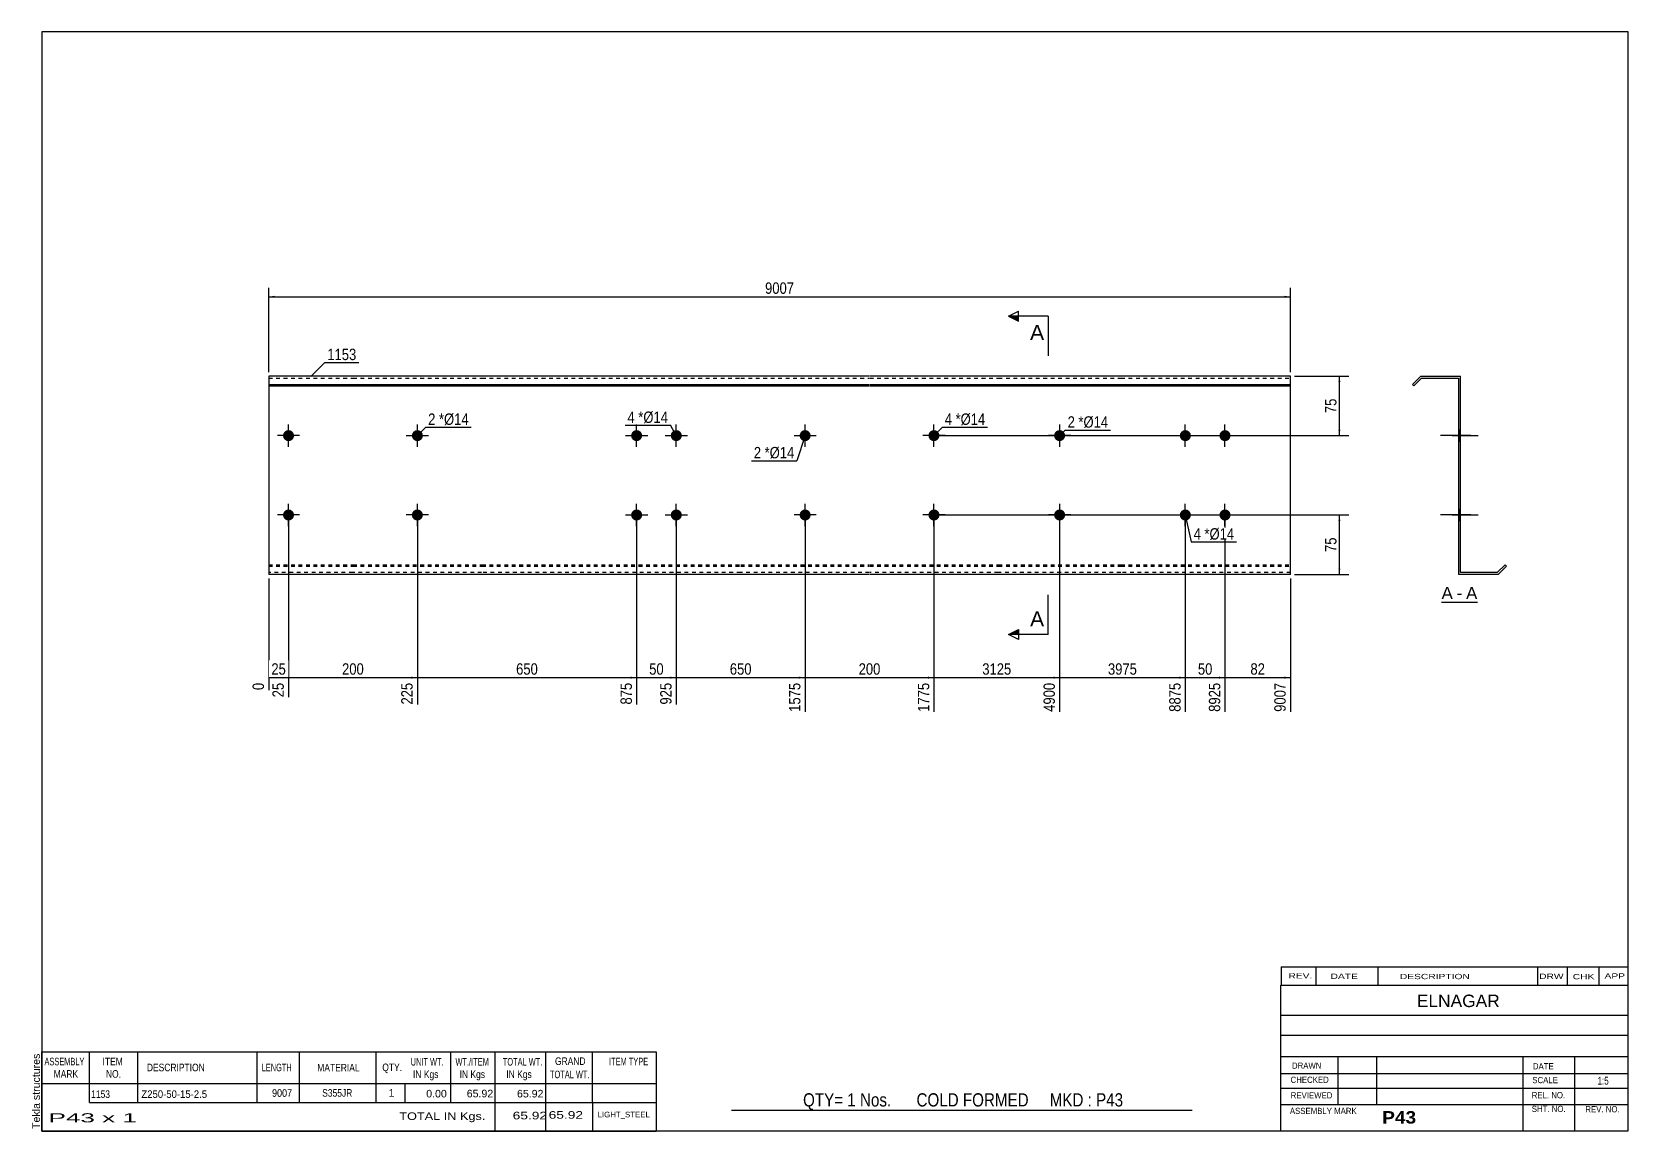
# Model space of a CAD drawing. Header units: millimetres. Extents: x -60 to 343, y -165 to 112.
import ezdxf

# ---------------------------------------------------------------- set-up
doc = ezdxf.new("R2010")
doc.units = ezdxf.units.MM
doc.linetypes.add('DXK_LINE_DOT1', pattern=[1.8814, 0.9407, -0.9407])
doc.styles.add('Arial', font='ARIAL.TTF', dxfattribs={"height": 0.2})
doc.styles.add('Arial Bold', font='ARIALBD.TTF', dxfattribs={"height": 0.2})
doc.styles.add('Arial Narrow', font='ARIALN.TTF', dxfattribs={"height": 0.2})

# ---------------------------------------------------------------- blocks, each defined once
blk = doc.blocks.new('Unknown-627189887-1638')
at = {"color": 5, "linetype": 'Continuous'}
for p, q in [((342.8, 111.75), (-57.2, 111.75)), ((-57.2, 111.75), (-57.2, -165.25)), ((342.8, -165.25), (342.8, 111.75)), ((-57.2, -165.25), (342.8, -165.25))]:
    blk.add_line(p, q, dxfattribs=at)
at = {"color": 174, "linetype": 'Continuous', "style": 'Arial'}
blk.add_text('Tekla structures', height=1.9102, rotation=90, dxfattribs=at).set_placement((-57.7, -164.75))
blk = doc.blocks.new('Unknown-627189887-12 - 1234')
at = {"color": 7, "linetype": 'Continuous'}
blk.add_line((295.76, -31.95), (304.79, -31.95), dxfattribs=at)
at = {"color": 0, "linetype": 'Continuous'}
blk.add_wipeout([(298.6, -31.2), (298.6, -28), (295.76, -28), (295.76, -31.2)], dxfattribs=at)
blk.add_wipeout([(300.98, -31.2), (300.98, -28), (299.56, -28), (299.56, -31.2)], dxfattribs=at)
at = {"color": 96, "linetype": 'Continuous', "style": 'Arial'}
blk.add_text('A', height=3.06, dxfattribs=at).set_placement((295.76, -31.2))
at = {"color": 0, "linetype": 'Continuous'}
blk.add_wipeout([(304.79, -31.2), (304.79, -28), (301.94, -28), (301.94, -31.2)], dxfattribs=at)
at = {"color": 96, "linetype": 'Continuous', "style": 'Arial'}
for s, p in [('A', (301.94, -31.2)), ('-', (299.56, -31.2))]:
    blk.add_text(s, height=3.06, dxfattribs=at).set_placement(p)
blk = doc.blocks.new('Bolt-627189887-1223 - 1203')
at = {"linetype": 'Continuous'}
for points in [[(91.38, 10, -1), (94.18, 10, -1)], [(101.38, 10, -1), (104.18, 10, -1)], [(91.38, -10, -1), (94.18, -10, -1)], [(101.38, -10, -1), (104.18, -10, -1)]]:
    blk.add_hatch(color=3, dxfattribs=at).paths.add_polyline_path(points)
at = {"color": 3, "linetype": 'Continuous'}
for p, q in [((92.78, 7.2), (92.78, 12.8)), ((102.78, 7.2), (102.78, 12.8)), ((89.98, 10), (95.58, 10)), ((99.98, 10), (105.58, 10)), ((92.78, -12.8), (92.78, -7.2)), ((102.78, -12.8), (102.78, -7.2)), ((89.98, -10), (95.58, -10)), ((99.98, -10), (105.58, -10))]:
    blk.add_line(p, q, dxfattribs=at)
blk = doc.blocks.new('Part-627189887-1218 - 1203')
at = {"color": 2, "linetype": 'Continuous'}
for p, q in [((21.19, 25), (0, 25)), ((0, 25), (0, -25)), ((53.68, 25), (21.29, 25)), ((118.98, 25), (53.78, 25)), ((151.46, 25), (119.08, 25)), ((183.95, 25), (151.56, 25)), ((214.85, 25), (184.05, 25)), ((257.65, 25), (214.95, 25)), ((257.65, -25), (257.65, 25)), ((0, 22.88), (21.19, 22.88)), ((0, 22.53), (21.19, 22.53)), ((21.29, 22.88), (53.68, 22.88)), ((21.29, 22.53), (53.68, 22.53)), ((53.78, 22.88), (118.98, 22.88)), ((53.78, 22.53), (118.98, 22.53)), ((119.08, 22.88), (151.46, 22.88)), ((119.08, 22.53), (151.46, 22.53)), ((151.56, 22.88), (183.95, 22.88)), ((151.56, 22.53), (183.95, 22.53)), ((184.05, 22.88), (214.85, 22.88)), ((184.05, 22.53), (214.85, 22.53)), ((214.95, 22.88), (257.65, 22.88)), ((214.95, 22.53), (257.65, 22.53)), ((21.19, -25), (0, -25)), ((53.68, -25), (21.29, -25)), ((118.98, -25), (53.78, -25)), ((151.46, -25), (119.08, -25)), ((183.95, -25), (151.56, -25)), ((214.85, -25), (184.05, -25)), ((257.65, -25), (214.95, -25))]:
    blk.add_line(p, q, dxfattribs=at)
at = {"color": 7, "linetype": 'DXK_LINE_DOT1'}
for p, q in [((0, 24.5), (21.19, 24.5)), ((21.29, 24.5), (53.68, 24.5)), ((53.78, 24.5), (118.98, 24.5)), ((119.08, 24.5), (151.46, 24.5)), ((151.56, 24.5), (183.95, 24.5)), ((184.05, 24.5), (214.85, 24.5)), ((214.95, 24.5), (257.65, 24.5)), ((0, -22.53), (21.19, -22.53)), ((0, -22.88), (21.19, -22.88)), ((21.29, -22.53), (53.68, -22.53)), ((21.29, -22.88), (53.68, -22.88)), ((53.78, -22.53), (118.98, -22.53)), ((53.78, -22.88), (118.98, -22.88)), ((119.08, -22.53), (151.46, -22.53)), ((119.08, -22.88), (151.46, -22.88)), ((151.56, -22.53), (183.95, -22.53)), ((151.56, -22.88), (183.95, -22.88)), ((184.05, -22.53), (214.85, -22.53)), ((184.05, -22.88), (214.85, -22.88)), ((214.95, -22.53), (257.65, -22.53)), ((214.95, -22.88), (257.65, -22.88)), ((21.19, -24.5), (0, -24.5)), ((53.68, -24.5), (21.29, -24.5)), ((118.98, -24.5), (53.78, -24.5)), ((151.46, -24.5), (119.08, -24.5)), ((183.95, -24.5), (151.56, -24.5)), ((214.85, -24.5), (184.05, -24.5)), ((257.65, -24.5), (214.95, -24.5))]:
    blk.add_line(p, q, dxfattribs=at)
blk = doc.blocks.new('Bolt-627189887-1219 - 1203')
at = {"linetype": 'Continuous'}
for points in [[(3.6, 10, -1), (6.4, 10, -1)], [(166.36, 10, -1), (169.16, 10, -1)]]:
    blk.add_hatch(color=3, dxfattribs=at).paths.add_polyline_path(points)
at = {"color": 3, "linetype": 'Continuous'}
for p, q in [((5, 7.2), (5, 12.8)), ((167.76, 7.2), (167.76, 12.8)), ((7.8, 10), (2.2, 10)), ((170.56, 10), (164.96, 10))]:
    blk.add_line(p, q, dxfattribs=at)
blk = doc.blocks.new('Bolt-627189887-1220 - 1203')
at = {"linetype": 'Continuous'}
for points in [[(3.6, -10, -1), (6.4, -10, -1)], [(166.36, -10, -1), (169.16, -10, -1)]]:
    blk.add_hatch(color=3, dxfattribs=at).paths.add_polyline_path(points)
at = {"color": 3, "linetype": 'Continuous'}
for p, q in [((5, -12.8), (5, -7.2)), ((167.76, -12.8), (167.76, -7.2)), ((7.8, -10), (2.2, -10)), ((170.56, -10), (164.96, -10))]:
    blk.add_line(p, q, dxfattribs=at)
blk = doc.blocks.new('Bolt-627189887-1221 - 1203')
at = {"linetype": 'Continuous'}
for points in [[(200.85, 10, -1), (198.05, 10, -1)], [(200.85, -10, -1), (198.05, -10, -1)]]:
    blk.add_hatch(color=3, dxfattribs=at).paths.add_polyline_path(points)
at = {"color": 3, "linetype": 'Continuous'}
for p, q in [((199.45, 12.8), (199.45, 7.2)), ((202.25, 10), (196.65, 10)), ((199.45, -7.2), (199.45, -12.8)), ((202.25, -10), (196.65, -10))]:
    blk.add_line(p, q, dxfattribs=at)
blk = doc.blocks.new('Bolt-627189887-1222 - 1203')
at = {"linetype": 'Continuous'}
for points in [[(229.75, 10, -1), (232.55, 10, -1)], [(239.75, 10, -1), (242.55, 10, -1)], [(229.75, -10, -1), (232.55, -10, -1)], [(239.75, -10, -1), (242.55, -10, -1)]]:
    blk.add_hatch(color=3, dxfattribs=at).paths.add_polyline_path(points)
at = {"color": 3, "linetype": 'Continuous'}
for p, q in [((231.15, 7.2), (231.15, 12.8)), ((241.15, 7.2), (241.15, 12.8)), ((228.35, 10), (233.95, 10)), ((238.35, 10), (243.95, 10)), ((231.15, -12.8), (231.15, -7.2)), ((241.15, -12.8), (241.15, -7.2)), ((228.35, -10), (233.95, -10)), ((238.35, -10), (243.95, -10))]:
    blk.add_line(p, q, dxfattribs=at)
blk = doc.blocks.new('Bolt-627189887-1224 - 1203')
at = {"linetype": 'Continuous'}
blk.add_hatch(color=3, dxfattribs=at).paths.add_polyline_path([(36.09, 10, -1), (38.89, 10, -1)])
at = {"color": 3, "linetype": 'Continuous'}
for p, q in [((37.49, 7.2), (37.49, 12.8)), ((34.69, 10), (40.29, 10))]:
    blk.add_line(p, q, dxfattribs=at)
blk = doc.blocks.new('Bolt-627189887-1225 - 1203')
at = {"linetype": 'Continuous'}
blk.add_hatch(color=3, dxfattribs=at).paths.add_polyline_path([(133.87, 10, -1), (136.67, 10, -1)])
at = {"color": 3, "linetype": 'Continuous'}
for p, q in [((135.27, 7.2), (135.27, 12.8)), ((132.47, 10), (138.07, 10))]:
    blk.add_line(p, q, dxfattribs=at)
blk = doc.blocks.new('Bolt-627189887-1226 - 1203')
at = {"linetype": 'Continuous'}
blk.add_hatch(color=3, dxfattribs=at).paths.add_polyline_path([(133.87, -10, -1), (136.67, -10, -1)])
at = {"color": 3, "linetype": 'Continuous'}
for p, q in [((135.27, -12.8), (135.27, -7.2)), ((138.07, -10), (132.47, -10))]:
    blk.add_line(p, q, dxfattribs=at)
blk = doc.blocks.new('Bolt-627189887-1227 - 1203')
at = {"linetype": 'Continuous'}
blk.add_hatch(color=3, dxfattribs=at).paths.add_polyline_path([(36.09, -10, -1), (38.89, -10, -1)])
at = {"color": 3, "linetype": 'Continuous'}
for p, q in [((37.49, -12.8), (37.49, -7.2)), ((40.29, -10), (34.69, -10))]:
    blk.add_line(p, q, dxfattribs=at)
blk = doc.blocks.new('Bolt-627189887-1240 - 1234')
at = {"linetype": 'Continuous'}
for points in [[(300.02, 11.4), (300.02, 8.6), (300.52, 8.6), (300.52, 11.4)], [(300.02, 11.4), (300.02, 8.6), (300.52, 8.6), (300.52, 11.4)], [(300.02, -8.6), (300.02, -11.4), (300.52, -11.4), (300.52, -8.6)], [(300.02, -8.6), (300.02, -11.4), (300.52, -11.4), (300.52, -8.6)]]:
    blk.add_hatch(color=3, dxfattribs=at).paths.add_polyline_path(points)
at = {"color": 3, "linetype": 'Continuous'}
for p, q in [((303.12, 10), (295.52, 10)), ((303.12, 10), (295.52, 10)), ((300.52, 11.4), (300.02, 11.4)), ((300.52, 11.4), (300.02, 11.4)), ((300.52, 8.6), (300.02, 8.6)), ((300.52, 8.6), (300.02, 8.6)), ((303.12, -10), (295.52, -10)), ((303.12, -10), (295.52, -10)), ((300.52, -8.6), (300.02, -8.6)), ((300.52, -8.6), (300.02, -8.6)), ((300.52, -11.4), (300.02, -11.4)), ((300.52, -11.4), (300.02, -11.4))]:
    blk.add_line(p, q, dxfattribs=at)
blk = doc.blocks.new('Part-627189887-1236 - 1234')
at = {"color": 2, "linetype": 'Continuous'}
for p, q in [((290.52, 25), (288.4, 22.88)), ((290.73, 24.5), (288.75, 22.53)), ((290.52, 25), (300.52, 25)), ((290.73, 24.5), (300.02, 24.5)), ((300.02, 24.5), (300.02, -25)), ((300.52, -24.5), (300.52, 25)), ((288.4, 22.88), (288.75, 22.53)), ((309.81, -24.5), (311.79, -22.53)), ((310.02, -25), (312.14, -22.88)), ((312.14, -22.88), (311.79, -22.53)), ((310.02, -25), (300.02, -25)), ((309.81, -24.5), (300.52, -24.5))]:
    blk.add_line(p, q, dxfattribs=at)
blk = doc.blocks.new('Bolt-627189887-1237 - 1234')
at = {"linetype": 'Continuous'}
blk.add_hatch(color=3, dxfattribs=at).paths.add_polyline_path([(300.02, 11.4), (300.02, 8.6), (300.52, 8.6), (300.52, 11.4)])
blk.add_hatch(color=3, dxfattribs=at).paths.add_polyline_path([(300.02, 11.4), (300.02, 8.6), (300.52, 8.6), (300.52, 11.4)])
at = {"color": 3, "linetype": 'Continuous'}
for p, q in [((298.42, 10), (305.02, 10)), ((298.42, 10), (305.02, 10)), ((300.02, 11.4), (300.52, 11.4)), ((300.02, 11.4), (300.52, 11.4)), ((300.02, 8.6), (300.52, 8.6)), ((300.02, 8.6), (300.52, 8.6))]:
    blk.add_line(p, q, dxfattribs=at)
blk = doc.blocks.new('Bolt-627189887-1238 - 1234')
at = {"linetype": 'Continuous'}
blk.add_hatch(color=3, dxfattribs=at).paths.add_polyline_path([(300.02, -8.6), (300.02, -11.4), (300.52, -11.4), (300.52, -8.6)])
blk.add_hatch(color=3, dxfattribs=at).paths.add_polyline_path([(300.02, -8.6), (300.02, -11.4), (300.52, -11.4), (300.52, -8.6)])
at = {"color": 3, "linetype": 'Continuous'}
for p, q in [((298.42, -10), (305.02, -10)), ((298.42, -10), (305.02, -10)), ((300.02, -8.6), (300.52, -8.6)), ((300.02, -8.6), (300.52, -8.6)), ((300.02, -11.4), (300.52, -11.4)), ((300.02, -11.4), (300.52, -11.4))]:
    blk.add_line(p, q, dxfattribs=at)
blk = doc.blocks.new('Bolt-627189887-1239 - 1234')
at = {"linetype": 'Continuous'}
for points in [[(300.52, 8.6), (300.52, 11.4), (300.02, 11.4), (300.02, 8.6)], [(300.52, -11.4), (300.52, -8.6), (300.02, -8.6), (300.02, -11.4)]]:
    blk.add_hatch(color=3, dxfattribs=at).paths.add_polyline_path(points)
at = {"color": 3, "linetype": 'Continuous'}
for p, q in [((300.52, 10), (296.02, 10)), ((300.52, 11.4), (300.02, 11.4)), ((300.52, 8.6), (300.02, 8.6)), ((300.52, -10), (296.02, -10)), ((300.52, -8.6), (300.02, -8.6)), ((300.52, -11.4), (300.02, -11.4))]:
    blk.add_line(p, q, dxfattribs=at)
blk = doc.blocks.new('Bolt-627189887-1241 - 1234')
at = {"linetype": 'Continuous'}
for points in [[(300.02, 11.4), (300.02, 8.6), (300.52, 8.6), (300.52, 11.4)], [(300.02, 11.4), (300.02, 8.6), (300.52, 8.6), (300.52, 11.4)], [(300.02, -8.6), (300.02, -11.4), (300.52, -11.4), (300.52, -8.6)], [(300.02, -8.6), (300.02, -11.4), (300.52, -11.4), (300.52, -8.6)]]:
    blk.add_hatch(color=3, dxfattribs=at).paths.add_polyline_path(points)
at = {"color": 3, "linetype": 'Continuous'}
for p, q in [((303.12, 10), (295.52, 10)), ((303.12, 10), (295.52, 10)), ((300.52, 11.4), (300.02, 11.4)), ((300.52, 11.4), (300.02, 11.4)), ((300.52, 8.6), (300.02, 8.6)), ((300.52, 8.6), (300.02, 8.6)), ((303.12, -10), (295.52, -10)), ((303.12, -10), (295.52, -10)), ((300.52, -8.6), (300.02, -8.6)), ((300.52, -8.6), (300.02, -8.6)), ((300.52, -11.4), (300.02, -11.4)), ((300.52, -11.4), (300.02, -11.4))]:
    blk.add_line(p, q, dxfattribs=at)
blk = doc.blocks.new('Bolt-627189887-1242 - 1234')
at = {"linetype": 'Continuous'}
blk.add_hatch(color=3, dxfattribs=at).paths.add_polyline_path([(300.02, 11.4), (300.02, 8.6), (300.52, 8.6), (300.52, 11.4)])
at = {"color": 3, "linetype": 'Continuous'}
for p, q in [((302.37, 10), (295.77, 10)), ((300.52, 11.4), (300.02, 11.4)), ((300.52, 8.6), (300.02, 8.6))]:
    blk.add_line(p, q, dxfattribs=at)
blk = doc.blocks.new('Bolt-627189887-1243 - 1234')
at = {"linetype": 'Continuous'}
blk.add_hatch(color=3, dxfattribs=at).paths.add_polyline_path([(300.02, 11.4), (300.02, 8.6), (300.52, 8.6), (300.52, 11.4)])
at = {"color": 3, "linetype": 'Continuous'}
for p, q in [((302.37, 10), (295.77, 10)), ((300.52, 11.4), (300.02, 11.4)), ((300.52, 8.6), (300.02, 8.6))]:
    blk.add_line(p, q, dxfattribs=at)
blk = doc.blocks.new('Bolt-627189887-1244 - 1234')
at = {"linetype": 'Continuous'}
blk.add_hatch(color=3, dxfattribs=at).paths.add_polyline_path([(300.02, -8.6), (300.02, -11.4), (300.52, -11.4), (300.52, -8.6)])
at = {"color": 3, "linetype": 'Continuous'}
for p, q in [((298.42, -10), (305.02, -10)), ((300.02, -8.6), (300.52, -8.6)), ((300.02, -11.4), (300.52, -11.4))]:
    blk.add_line(p, q, dxfattribs=at)
blk = doc.blocks.new('Bolt-627189887-1245 - 1234')
at = {"linetype": 'Continuous'}
blk.add_hatch(color=3, dxfattribs=at).paths.add_polyline_path([(300.02, -8.6), (300.02, -11.4), (300.52, -11.4), (300.52, -8.6)])
at = {"color": 3, "linetype": 'Continuous'}
for p, q in [((298.42, -10), (305.02, -10)), ((300.02, -8.6), (300.52, -8.6)), ((300.02, -11.4), (300.52, -11.4))]:
    blk.add_line(p, q, dxfattribs=at)
blk = doc.blocks.new('StraightDimension-627189887-1259 - 1203')
at = {"linetype": 'Continuous'}
blk.add_hatch(color=7, dxfattribs=at).paths.add_polyline_path([(256.15, -50.75), (257.65, -51), (256.15, -51.25)])
at = {"color": 7, "linetype": 'Continuous'}
for p, q in [((241.15, -11), (241.15, -59.61)), ((257.65, -26), (257.65, -59.61)), ((241.15, -51), (257.65, -51))]:
    blk.add_line(p, q, dxfattribs=at)
at = {"color": 0}
blk.add_wipeout([(251.82, -50.85), (251.82, -46.65), (246.97, -46.65), (246.97, -50.85)], dxfattribs=at)
at = {"color": 0, "linetype": 'Continuous'}
blk.add_wipeout([(257.05, -51.7), (252.85, -51.7), (252.85, -60.21), (257.05, -60.21)], dxfattribs=at)
at = {"color": 3, "style": 'Arial Narrow'}
blk.add_text('82', height=2.863, dxfattribs=at).set_placement((247.57, -50.25))
at = {"color": 3, "linetype": 'Continuous', "style": 'Arial Narrow'}
blk.add_text('9007', height=2.863, rotation=90.0002, dxfattribs=at).set_placement((256.45, -59.61))
blk = doc.blocks.new('StraightDimension-627189887-1260 - 1203')
at = {"linetype": 'Continuous'}
blk.add_hatch(color=7, dxfattribs=at).paths.add_polyline_path([(239.65, -50.75), (241.15, -51), (239.65, -51.25)])
at = {"color": 7, "linetype": 'Continuous'}
for p, q in [((231.15, -11), (231.15, -59.61)), ((241.15, -11), (241.15, -59.61)), ((231.15, -51), (241.15, -51))]:
    blk.add_line(p, q, dxfattribs=at)
at = {"color": 0}
blk.add_wipeout([(238.57, -50.85), (238.57, -46.65), (233.72, -46.65), (233.72, -50.85)], dxfattribs=at)
at = {"color": 0, "linetype": 'Continuous'}
blk.add_wipeout([(240.55, -51.7), (236.35, -51.7), (236.35, -60.21), (240.55, -60.21)], dxfattribs=at)
at = {"color": 3, "style": 'Arial Narrow'}
blk.add_text('50', height=2.863, dxfattribs=at).set_placement((234.32, -50.25))
at = {"color": 3, "linetype": 'Continuous', "style": 'Arial Narrow'}
blk.add_text('8925', height=2.863, rotation=90.0002, dxfattribs=at).set_placement((239.95, -59.61))
blk = doc.blocks.new('StraightDimension-627189887-1261 - 1203')
at = {"linetype": 'Continuous'}
blk.add_hatch(color=7, dxfattribs=at).paths.add_polyline_path([(229.65, -50.75), (231.15, -51), (229.65, -51.25)])
at = {"color": 7, "linetype": 'Continuous'}
for p, q in [((199.45, -11), (199.45, -59.61)), ((231.15, -11), (231.15, -59.61)), ((199.45, -51), (231.15, -51))]:
    blk.add_line(p, q, dxfattribs=at)
at = {"color": 0}
blk.add_wipeout([(219.55, -50.85), (219.55, -46.65), (211.04, -46.65), (211.04, -50.85)], dxfattribs=at)
at = {"color": 0, "linetype": 'Continuous'}
blk.add_wipeout([(230.55, -51.7), (226.35, -51.7), (226.35, -60.21), (230.55, -60.21)], dxfattribs=at)
at = {"color": 3, "style": 'Arial Narrow'}
blk.add_text('3975', height=2.863, dxfattribs=at).set_placement((211.64, -50.25))
at = {"color": 3, "linetype": 'Continuous', "style": 'Arial Narrow'}
blk.add_text('8875', height=2.863, rotation=90.0002, dxfattribs=at).set_placement((229.95, -59.61))
blk = doc.blocks.new('StraightDimension-627189887-1262 - 1203')
at = {"linetype": 'Continuous'}
blk.add_hatch(color=7, dxfattribs=at).paths.add_polyline_path([(197.95, -50.75), (199.45, -51), (197.95, -51.25)])
at = {"color": 7, "linetype": 'Continuous'}
for p, q in [((167.76, -11), (167.76, -59.61)), ((199.45, -11), (199.45, -59.61)), ((167.76, -51), (199.45, -51))]:
    blk.add_line(p, q, dxfattribs=at)
at = {"color": 0}
blk.add_wipeout([(187.86, -50.85), (187.86, -46.65), (179.35, -46.65), (179.35, -50.85)], dxfattribs=at)
at = {"color": 0, "linetype": 'Continuous'}
blk.add_wipeout([(198.85, -51.7), (194.65, -51.7), (194.65, -60.21), (198.85, -60.21)], dxfattribs=at)
at = {"color": 3, "style": 'Arial Narrow'}
blk.add_text('3125', height=2.863, dxfattribs=at).set_placement((179.95, -50.25))
at = {"color": 3, "linetype": 'Continuous', "style": 'Arial Narrow'}
blk.add_text('4900', height=2.863, rotation=90.0002, dxfattribs=at).set_placement((198.25, -59.61))
blk = doc.blocks.new('StraightDimension-627189887-1263 - 1203')
at = {"linetype": 'Continuous'}
blk.add_hatch(color=7, dxfattribs=at).paths.add_polyline_path([(166.26, -50.75), (167.76, -51), (166.26, -51.25)])
at = {"color": 7, "linetype": 'Continuous'}
for p, q in [((135.27, -11), (135.27, -59.61)), ((167.76, -11), (167.76, -59.61)), ((135.27, -51), (167.76, -51))]:
    blk.add_line(p, q, dxfattribs=at)
at = {"color": 0}
blk.add_wipeout([(154.86, -50.85), (154.86, -46.65), (148.17, -46.65), (148.17, -50.85)], dxfattribs=at)
at = {"color": 0, "linetype": 'Continuous'}
blk.add_wipeout([(167.16, -51.7), (162.96, -51.7), (162.96, -60.21), (167.16, -60.21)], dxfattribs=at)
at = {"color": 3, "style": 'Arial Narrow'}
blk.add_text('200', height=2.863, dxfattribs=at).set_placement((148.77, -50.25))
at = {"color": 3, "linetype": 'Continuous', "style": 'Arial Narrow'}
blk.add_text('1775', height=2.863, rotation=90.0002, dxfattribs=at).set_placement((166.56, -59.61))
blk = doc.blocks.new('StraightDimension-627189887-1264 - 1203')
at = {"linetype": 'Continuous'}
blk.add_hatch(color=7, dxfattribs=at).paths.add_polyline_path([(133.77, -50.75), (135.27, -51), (133.77, -51.25)])
at = {"color": 7, "linetype": 'Continuous'}
for p, q in [((102.78, -11), (102.78, -57.78)), ((135.27, -11), (135.27, -59.61)), ((102.78, -51), (135.27, -51))]:
    blk.add_line(p, q, dxfattribs=at)
at = {"color": 0}
blk.add_wipeout([(122.37, -50.85), (122.37, -46.65), (115.68, -46.65), (115.68, -50.85)], dxfattribs=at)
at = {"color": 0, "linetype": 'Continuous'}
blk.add_wipeout([(134.67, -51.7), (130.47, -51.7), (130.47, -60.21), (134.67, -60.21)], dxfattribs=at)
at = {"color": 3, "style": 'Arial Narrow'}
blk.add_text('650', height=2.863, dxfattribs=at).set_placement((116.28, -50.25))
at = {"color": 3, "linetype": 'Continuous', "style": 'Arial Narrow'}
blk.add_text('1575', height=2.863, rotation=90.0002, dxfattribs=at).set_placement((134.07, -59.61))
blk = doc.blocks.new('StraightDimension-627189887-1322 - 1203')
at = {"linetype": 'Continuous'}
for points in [[(1.5, 44.75), (0, 45), (1.5, 45.25)], [(256.15, 45.25), (257.65, 45), (256.15, 44.75)]]:
    blk.add_hatch(color=7, dxfattribs=at).paths.add_polyline_path(points)
at = {"color": 7, "linetype": 'Continuous'}
for p, q in [((0, 26), (0, 47.25)), ((0, 45), (257.65, 45)), ((257.65, 26), (257.65, 47.25))]:
    blk.add_line(p, q, dxfattribs=at)
at = {"color": 0}
blk.add_wipeout([(133.08, 45.15), (133.08, 49.35), (124.57, 49.35), (124.57, 45.15)], dxfattribs=at)
at = {"color": 3, "style": 'Arial Narrow'}
blk.add_text('9007', height=2.863, dxfattribs=at).set_placement((125.17, 45.75))
blk = doc.blocks.new('StraightDimension-627189887-1265 - 1203')
at = {"linetype": 'Continuous'}
blk.add_hatch(color=7, dxfattribs=at).paths.add_polyline_path([(101.28, -50.75), (102.78, -51), (101.28, -51.25)])
at = {"color": 7, "linetype": 'Continuous'}
for p, q in [((92.78, -11), (92.78, -57.78)), ((102.78, -11), (102.78, -57.78)), ((92.78, -51), (102.78, -51))]:
    blk.add_line(p, q, dxfattribs=at)
at = {"color": 0}
blk.add_wipeout([(100.21, -50.85), (100.21, -46.65), (95.35, -46.65), (95.35, -50.85)], dxfattribs=at)
at = {"color": 0, "linetype": 'Continuous'}
blk.add_wipeout([(102.18, -51.7), (97.98, -51.7), (97.98, -58.38), (102.18, -58.38)], dxfattribs=at)
at = {"color": 3, "style": 'Arial Narrow'}
blk.add_text('50', height=2.863, dxfattribs=at).set_placement((95.95, -50.25))
at = {"color": 3, "linetype": 'Continuous', "style": 'Arial Narrow'}
blk.add_text('925', height=2.863, rotation=90.0002, dxfattribs=at).set_placement((101.58, -57.78))
blk = doc.blocks.new('StraightDimension-627189887-1266 - 1203')
at = {"linetype": 'Continuous'}
blk.add_hatch(color=7, dxfattribs=at).paths.add_polyline_path([(91.28, -50.75), (92.78, -51), (91.28, -51.25)])
at = {"color": 7, "linetype": 'Continuous'}
for p, q in [((37.49, -11), (37.49, -57.78)), ((92.78, -11), (92.78, -57.78)), ((37.49, -51), (92.78, -51))]:
    blk.add_line(p, q, dxfattribs=at)
at = {"color": 0}
blk.add_wipeout([(68.48, -50.85), (68.48, -46.65), (61.79, -46.65), (61.79, -50.85)], dxfattribs=at)
at = {"color": 0, "linetype": 'Continuous'}
blk.add_wipeout([(92.18, -51.7), (87.98, -51.7), (87.98, -58.38), (92.18, -58.38)], dxfattribs=at)
at = {"color": 3, "style": 'Arial Narrow'}
blk.add_text('650', height=2.863, dxfattribs=at).set_placement((62.39, -50.25))
at = {"color": 3, "linetype": 'Continuous', "style": 'Arial Narrow'}
blk.add_text('875', height=2.863, rotation=90.0002, dxfattribs=at).set_placement((91.58, -57.78))
blk = doc.blocks.new('StraightDimension-627189887-1267 - 1203')
at = {"linetype": 'Continuous'}
blk.add_hatch(color=7, dxfattribs=at).paths.add_polyline_path([(35.99, -50.75), (37.49, -51), (35.99, -51.25)])
at = {"color": 7, "linetype": 'Continuous'}
for p, q in [((5, -11), (5, -55.96)), ((37.49, -11), (37.49, -57.78)), ((5, -51), (37.49, -51))]:
    blk.add_line(p, q, dxfattribs=at)
at = {"color": 0}
blk.add_wipeout([(24.59, -50.85), (24.59, -46.65), (17.9, -46.65), (17.9, -50.85)], dxfattribs=at)
at = {"color": 0, "linetype": 'Continuous'}
blk.add_wipeout([(36.89, -51.7), (32.69, -51.7), (32.69, -58.38), (36.89, -58.38)], dxfattribs=at)
at = {"color": 3, "style": 'Arial Narrow'}
blk.add_text('200', height=2.863, dxfattribs=at).set_placement((18.5, -50.25))
at = {"color": 3, "linetype": 'Continuous', "style": 'Arial Narrow'}
blk.add_text('225', height=2.863, rotation=90.0002, dxfattribs=at).set_placement((36.29, -57.78))
blk = doc.blocks.new('StraightDimension-627189887-1268 - 1203')
at = {"linetype": 'Continuous'}
blk.add_hatch(color=7, dxfattribs=at).paths.add_polyline_path([(3.5, -50.75), (5, -51), (3.5, -51.25)])
at = {"color": 7, "linetype": 'Continuous'}
for p, q in [((5, -11), (5, -55.96)), ((0, -26), (0, -54.13)), ((0, -51), (5, -51))]:
    blk.add_line(p, q, dxfattribs=at)
at = {"color": 0}
blk.add_wipeout([(4.93, -50.85), (4.93, -46.65), (0.07, -46.65), (0.07, -50.85)], dxfattribs=at)
at = {"color": 0, "linetype": 'Continuous'}
blk.add_wipeout([(4.4, -51.7), (0.2, -51.7), (0.2, -56.56), (4.4, -56.56)], dxfattribs=at)
blk.add_wipeout([(-0.6, -51.7), (-4.8, -51.7), (-4.8, -54.73), (-0.6, -54.73)], dxfattribs=at)
at = {"color": 3, "style": 'Arial Narrow'}
blk.add_text('25', height=2.863, dxfattribs=at).set_placement((0.67, -50.25))
at = {"color": 3, "linetype": 'Continuous', "style": 'Arial Narrow'}
for s, height, p in [('0', 2.86, (-1.2, -54.13)), ('25', 2.863, (3.8, -55.96))]:
    blk.add_text(s, height=height, rotation=90.0002, dxfattribs=at).set_placement(p)
blk = doc.blocks.new('StraightDimension-627189887-1308 - 1203')
at = {"linetype": 'Continuous'}
for points in [[(269.75, 23.5), (270, 25), (270.25, 23.5)], [(270.25, 11.5), (270, 10), (269.75, 11.5)]]:
    blk.add_hatch(color=7, dxfattribs=at).paths.add_polyline_path(points)
at = {"color": 7, "linetype": 'Continuous'}
for p, q in [((258.65, 25), (272.4, 25)), ((270, 10), (270, 25)), ((168.76, 10), (272.4, 10))]:
    blk.add_line(p, q, dxfattribs=at)
at = {"color": 0}
blk.add_wipeout([(269.85, 19.93), (265.65, 19.93), (265.65, 15.07), (269.85, 15.07)], dxfattribs=at)
at = {"color": 3, "style": 'Arial Narrow'}
blk.add_text('75', height=2.863, rotation=90.0002, dxfattribs=at).set_placement((269.25, 15.67))
blk = doc.blocks.new('StraightDimension-627189887-1315 - 1203')
at = {"linetype": 'Continuous'}
for points in [[(269.75, -11.5), (270, -10), (270.25, -11.5)], [(270.25, -23.5), (270, -25), (269.75, -23.5)]]:
    blk.add_hatch(color=7, dxfattribs=at).paths.add_polyline_path(points)
at = {"color": 7, "linetype": 'Continuous'}
for p, q in [((168.76, -10), (272.4, -10)), ((270, -25), (270, -10)), ((258.65, -25), (272.4, -25))]:
    blk.add_line(p, q, dxfattribs=at)
at = {"color": 0}
blk.add_wipeout([(269.85, -15.07), (265.65, -15.07), (265.65, -19.93), (269.85, -19.93)], dxfattribs=at)
at = {"color": 3, "style": 'Arial Narrow'}
blk.add_text('75', height=2.863, rotation=90.0002, dxfattribs=at).set_placement((269.25, -19.33))
blk = doc.blocks.new('CBS_BOM-627189887-1666')
at = {"color": 7, "linetype": 'Continuous'}
for p, q in [((-57.23, -153.28), (-57.23, -145.28)), ((-57.23, -145.28), (97.69, -145.28)), ((-45.23, -153.28), (-45.23, -145.28)), ((-33.04, -153.28), (-33.04, -145.28)), ((-2.88, -153.28), (-2.88, -145.28)), ((7.8, -153.28), (7.8, -145.28)), ((27.12, -153.28), (27.12, -145.28)), ((45.92, -153.28), (45.92, -145.28)), ((57.13, -153.28), (57.13, -145.28)), ((69.92, -153.28), (69.92, -145.28)), ((81.67, -153.28), (81.67, -145.28)), ((97.69, -145.29), (97.69, -153.27)), ((-57.23, -153.28), (97.69, -153.28)), ((-57.23, -158.08), (-57.23, -153.28)), ((-45.23, -158.08), (-45.23, -153.28)), ((-33.04, -158.08), (-33.04, -153.28)), ((-2.88, -158.08), (-2.88, -153.28)), ((7.8, -158.08), (7.8, -153.28)), ((27.12, -158.08), (27.12, -153.28)), ((34.38, -158.08), (34.38, -153.28)), ((45.92, -158.08), (45.92, -153.28)), ((57.13, -158.08), (57.13, -153.28)), ((69.92, -158.08), (69.92, -153.28)), ((81.69, -158.08), (81.69, -153.28)), ((97.69, -153.28), (97.69, -158.08)), ((-57.23, -165.28), (-57.23, -158.1)), ((-45.23, -158.08), (97.69, -158.08)), ((57.13, -165.28), (57.13, -158.1)), ((69.92, -165.28), (69.92, -158.1)), ((81.73, -165.28), (81.73, -158.1)), ((97.69, -158.08), (97.69, -165.28)), ((-57.23, -165.28), (97.69, -165.28))]:
    blk.add_line(p, q, dxfattribs=at)
at = {"color": 3, "linetype": 'Continuous', "style": 'Arial'}
for s, height, width, p in [('ASSEMBLY', 1.91, 0.7, (-56.55, -148.71)), ('ITEM', 1.91, 0.8, (-41.9, -148.71)), ('DESCRIPTION', 1.9102, 0.8, (-30.72, -150.21)), ('LENGTH', 1.91, 0.7, (-1.77, -150.21)), ('MATERIAL', 1.91, 0.8, (12.25, -150.26)), ('QTY.', 1.91, 0.8, (28.64, -150.18)), ('UNIT WT.', 1.91, 0.7, (35.81, -148.78)), ('WT./ITEM', 1.91, 0.7, (47.1, -148.78)), ('TOTAL WT.', 1.91, 0.7, (59.04, -148.78)), ('GRAND', 1.91, 0.8, (72.19, -148.62)), ('ITEM TYPE', 1.91, 0.7, (85.83, -148.7)), ('MARK', 1.91, 0.8, (-54.23, -151.84)), ('NO.', 1.91, 0.8, (-41.05, -151.84)), ('IN Kgs', 1.91, 0.8, (36.39, -151.92)), ('IN Kgs', 1.91, 0.8, (48.14, -151.92)), ('IN Kgs', 1.91, 0.8, (59.93, -151.92)), ('TOTAL WT.', 1.91, 0.7, (70.93, -151.96))]:
    blk.add_text(s, height=height, dxfattribs=dict(at, width=width)).set_placement(p)
at = {"color": 7, "linetype": 'Continuous', "style": 'Arial'}
for s, height, width, p in [('1153', 1.91, 0.8, (-44.77, -156.93)), ('Z250-50-15-2.5', 1.9102, 0.9, (-32.1, -156.93)), ('9007', 1.91, 0.85, (0.84, -156.65)), ('S355JR', 1.91, 0.8, (13.49, -156.62))]:
    blk.add_text(s, height=height, dxfattribs=dict(at, width=width)).set_placement(p)
for s, p in [('1', (30.21, -156.62)), ('0.00', (39.72, -156.81)), ('65.92', (49.94, -156.78)), ('65.92', (62.61, -156.81))]:
    blk.add_text(s, height=1.91, dxfattribs=at).set_placement(p)
at = {"color": 6, "linetype": 'Continuous', "style": 'Arial'}
for s, height, width, p in [('P43 x 1', 2.292, 2.05, (-55.51, -163.09)), ('TOTAL IN Kgs.', 1.9102, 1.2, (32.93, -162.48)), ('65.92', 1.91, 1.3, (61.52, -162.33)), ('65.92', 1.91, 1.3, (70.59, -162.17))]:
    blk.add_text(s, height=height, dxfattribs=dict(at, width=width)).set_placement(p)
blk.add_text('LIGHT_STEEL', height=1.4135, dxfattribs=at).set_placement((82.94, -161.83))
blk = doc.blocks.new('CBS_CALLOFF-627189887-1667')
at = {"color": 7, "linetype": 'Continuous'}
blk.add_line((116.68, -159.98), (232.91, -160), dxfattribs=at)
at = {"color": 3, "linetype": 'Continuous', "style": 'Arial Narrow'}
blk.add_text('QTY= 1 Nos.      COLD FORMED     MKD : P43', height=3.3405, dxfattribs=at).set_placement((134.75, -159.09))
blk = doc.blocks.new('CBS_NAME_BLOG-627189887-1668')
at = {"color": 7, "linetype": 'Continuous'}
for p, q in [((255.21, -128.5), (342.73, -128.5)), ((255.21, -165.21), (255.21, -128.5)), ((255.21, -136.04), (342.73, -136.04)), ((255.28, -141.09), (342.8, -141.09)), ((255.21, -146.46), (342.73, -146.46)), ((269.73, -158.57), (269.73, -146.47)), ((279.42, -158.54), (279.42, -146.47)), ((316.33, -165.21), (316.33, -146.48)), ((329.38, -165.21), (329.38, -146.47)), ((255.22, -150.76), (342.8, -150.74)), ((255.21, -154.51), (342.73, -154.51)), ((255.21, -158.55), (342.73, -158.55)), ((255.21, -165.25), (342.8, -165.25))]:
    blk.add_line(p, q, dxfattribs=at)
at = {"color": 3, "linetype": 'Continuous', "style": 'Arial'}
blk.add_text('ELNAGAR', height=3.133, dxfattribs=at).set_placement((289.53, -134.03))
at = {"color": 3, "linetype": 'Continuous'}
for s, height, style, width, p in [('DRAWN', 1.566, 'Arial', 0.9, (258.04, -149.57)), ('DATE', 1.566, 'Arial', 0.9, (318.8, -149.73)), ('CHECKED', 1.566, 'Arial', 0.9, (257.69, -153.14)), ('SCALE', 1.566, 'Arial', 0.9, (318.65, -153.21)), ('1:5', 1.957, 'Arial Narrow', 0.9, (335.1, -153.57)), ('REVIEWED', 1.566, 'Arial', 0.9, (257.73, -157.06)), ('REL. NO.', 1.566, 'Arial', 0.9, (318.51, -157.01)), ('ASSEMBLY MARK', 1.5663, 'Arial', 0.9, (257.51, -160.99)), ('P43', 3.131, 'Arial Bold', 1.1, (280.79, -163.39)), ('SHT. NO.', 1.566, 'Arial', 0.9, (318.51, -160.48)), ('REV. NO.', 1.566, 'Arial', 0.9, (332.03, -160.57))]:
    blk.add_text(s, height=height, dxfattribs=dict(at, style=style, width=width)).set_placement(p)
blk = doc.blocks.new('CBS_REVISION-627189887-1669')
at = {"color": 7, "linetype": 'Continuous'}
for p, q in [((255.29, -123.87), (342.79, -123.87)), ((255.29, -123.87), (255.29, -128.5)), ((264.09, -123.87), (264.09, -128.5)), ((279.68, -123.87), (279.68, -128.44)), ((319.94, -123.87), (319.94, -128.5)), ((327.48, -123.87), (327.48, -128.5)), ((335.43, -123.87), (335.43, -128.5)), ((255.29, -128.5), (342.79, -128.5))]:
    blk.add_line(p, q, dxfattribs=at)
at = {"color": 7, "style": 'Arial Narrow', "width": 1.7}
for s, height, p in [('REV.', 1.326, (257.15, -126.82)), ('DATE', 1.326, (267.78, -126.94)), ('DESCRIPTION', 1.3257, (285.26, -126.99)), ('DRW', 1.326, (320.37, -126.93)), ('CHK', 1.326, (328.86, -127.02)), ('APP', 1.326, (336.86, -126.87))]:
    blk.add_text(s, height=height, dxfattribs=at).set_placement(p)
blk = doc.blocks.new('MarkSet-627189887-1336 - 1203')
at = {"color": 0}
blk.add_wipeout([(172.31, 12.72), (172.31, 15.72), (170.48, 15.72), (170.48, 12.72)], dxfattribs=at)
blk.add_wipeout([(172.31, 12.72), (172.31, 15.72), (170.48, 15.72), (170.48, 12.72)], dxfattribs=at)
at = {"color": 7, "linetype": 'Continuous'}
blk.add_line((167.76, 10), (169.88, 12.12), dxfattribs=at)
at = {"color": 0}
blk.add_wipeout([(174.48, 12.72), (174.48, 15.72), (173.21, 15.72), (173.21, 12.72)], dxfattribs=at)
blk.add_wipeout([(174.48, 12.72), (174.48, 15.72), (173.21, 15.72), (173.21, 12.72)], dxfattribs=at)
at = {"color": 3, "style": 'Arial Narrow'}
blk.add_text('4', height=2.86, dxfattribs=at).set_placement((170.48, 12.72))
at = {"color": 0}
blk.add_wipeout([(180.7, 12.72), (180.7, 15.72), (174.48, 15.72), (174.48, 12.72)], dxfattribs=at)
blk.add_wipeout([(180.7, 12.72), (180.7, 15.72), (174.48, 15.72), (174.48, 12.72)], dxfattribs=at)
at = {"color": 7, "linetype": 'Continuous'}
blk.add_line((169.88, 12.12), (181.3, 12.12), dxfattribs=at)
at = {"color": 3, "style": 'Arial Narrow'}
for s, height, p in [('*', 2.86, (173.21, 12.72)), ('Ø14', 2.863, (174.48, 12.72))]:
    blk.add_text(s, height=height, dxfattribs=at).set_placement(p)
blk = doc.blocks.new('MarkSet-627189887-1346 - 1203')
at = {"color": 0}
blk.add_wipeout([(124.16, 4.28), (124.16, 7.28), (122.33, 7.28), (122.33, 4.28)], dxfattribs=at)
blk.add_wipeout([(124.16, 4.28), (124.16, 7.28), (122.33, 7.28), (122.33, 4.28)], dxfattribs=at)
blk.add_wipeout([(126.33, 4.28), (126.33, 7.28), (125.06, 7.28), (125.06, 4.28)], dxfattribs=at)
blk.add_wipeout([(126.33, 4.28), (126.33, 7.28), (125.06, 7.28), (125.06, 4.28)], dxfattribs=at)
at = {"color": 3, "style": 'Arial Narrow'}
blk.add_text('2', height=2.86, dxfattribs=at).set_placement((122.33, 4.28))
at = {"color": 0}
blk.add_wipeout([(132.55, 4.28), (132.55, 7.28), (126.33, 7.28), (126.33, 4.28)], dxfattribs=at)
blk.add_wipeout([(132.55, 4.28), (132.55, 7.28), (126.33, 7.28), (126.33, 4.28)], dxfattribs=at)
at = {"color": 7, "linetype": 'Continuous'}
for p in [(135.27, 10), (121.73, 3.68)]:
    blk.add_line(p, (133.15, 3.68), dxfattribs=at)
at = {"color": 3, "style": 'Arial Narrow'}
for s, height, p in [('*', 2.86, (125.06, 4.28)), ('Ø14', 2.863, (126.33, 4.28))]:
    blk.add_text(s, height=height, dxfattribs=at).set_placement(p)
blk = doc.blocks.new('Mark-627189887-1350 - 1203')
at = {"color": 0}
blk.add_wipeout([(235.07, -16.2), (235.07, -13.2), (233.25, -13.2), (233.25, -16.2)], dxfattribs=at)
blk.add_wipeout([(235.07, -16.2), (235.07, -13.2), (233.25, -13.2), (233.25, -16.2)], dxfattribs=at)
at = {"color": 7, "linetype": 'Continuous'}
blk.add_line((231.15, -10), (232.65, -16.8), dxfattribs=at)
at = {"color": 0}
blk.add_wipeout([(237.25, -16.2), (237.25, -13.2), (235.97, -13.2), (235.97, -16.2)], dxfattribs=at)
blk.add_wipeout([(237.25, -16.2), (237.25, -13.2), (235.97, -13.2), (235.97, -16.2)], dxfattribs=at)
at = {"color": 3, "style": 'Arial Narrow'}
blk.add_text('4', height=2.86, dxfattribs=at).set_placement((233.25, -16.2))
at = {"color": 0}
blk.add_wipeout([(243.46, -16.2), (243.46, -13.2), (237.25, -13.2), (237.25, -16.2)], dxfattribs=at)
blk.add_wipeout([(243.46, -16.2), (243.46, -13.2), (237.25, -13.2), (237.25, -16.2)], dxfattribs=at)
at = {"color": 7, "linetype": 'Continuous'}
blk.add_line((232.65, -16.8), (244.06, -16.8), dxfattribs=at)
at = {"color": 3, "style": 'Arial Narrow'}
for s, height, p in [('*', 2.86, (235.97, -16.2)), ('Ø14', 2.863, (237.25, -16.2))]:
    blk.add_text(s, height=height, dxfattribs=at).set_placement(p)
blk = doc.blocks.new('SectionMark-627189887-1257 - 1203')
at = {"linetype": 'Continuous'}
for points in [[(189.04, 40.1), (189.04, 38.85), (186.54, 40.1)], [(189.04, -38.85), (189.04, -40.1), (186.54, -40.1)]]:
    blk.add_hatch(color=30, dxfattribs=at).paths.add_polyline_path(points)
at = {"color": 30, "linetype": 'Continuous'}
for p, q in [((186.54, 40.1), (189.04, 41.35)), ((189.04, 38.85), (189.04, 41.35)), ((186.54, 40.1), (189.04, 38.85)), ((186.54, -40.1), (189.04, -38.85)), ((189.04, -41.35), (186.54, -40.1)), ((189.04, -38.85), (189.04, -41.35))]:
    blk.add_line(p, q, dxfattribs=at)
at = {"color": 0, "linetype": 'Continuous'}
for points in [[(195.54, 34.1), (195.54, 38.1), (191.99, 38.1), (191.99, 34.1)], [(195.54, -38.1), (195.54, -34.1), (191.99, -34.1), (191.99, -38.1)]]:
    blk.add_wipeout(points, dxfattribs=at)
at = {"color": 30, "linetype": 'Continuous'}
for p, q in [((196.54, 40.1), (186.54, 40.1)), ((196.54, 40.1), (196.54, 30.1)), ((196.54, -40.1), (196.54, -30.1)), ((196.54, -40.1), (186.54, -40.1))]:
    blk.add_line(p, q, dxfattribs=at)
at = {"color": 96, "linetype": 'Continuous', "style": 'Arial'}
for p in [(191.99, 34.1), (191.99, -38.1)]:
    blk.add_text('A', height=3.82, dxfattribs=at).set_placement(p)
blk = doc.blocks.new('Mark-627189887-1325 - 1203')
at = {"color": 0}
blk.add_wipeout([(22.09, 29.04), (22.09, 32.04), (14.78, 32.04), (14.78, 29.04)], dxfattribs=at)
blk.add_wipeout([(22.09, 29.04), (22.09, 32.04), (14.78, 32.04), (14.78, 29.04)], dxfattribs=at)
at = {"color": 7, "linetype": 'Continuous'}
for p, q in [((10.65, 24.9), (14.18, 28.44)), ((14.18, 28.44), (22.69, 28.44))]:
    blk.add_line(p, q, dxfattribs=at)
at = {"color": 3, "style": 'Arial Narrow'}
blk.add_text('1153', height=2.863, dxfattribs=at).set_placement((14.78, 29.04))
blk = doc.blocks.new('MarkSet-627189887-1341 - 1203')
at = {"color": 0}
blk.add_wipeout([(42.04, 12.72), (42.04, 15.72), (40.21, 15.72), (40.21, 12.72)], dxfattribs=at)
blk.add_wipeout([(42.04, 12.72), (42.04, 15.72), (40.21, 15.72), (40.21, 12.72)], dxfattribs=at)
at = {"color": 7, "linetype": 'Continuous'}
blk.add_line((37.49, 10), (39.61, 12.12), dxfattribs=at)
at = {"color": 0}
blk.add_wipeout([(44.21, 12.72), (44.21, 15.72), (42.94, 15.72), (42.94, 12.72)], dxfattribs=at)
blk.add_wipeout([(44.21, 12.72), (44.21, 15.72), (42.94, 15.72), (42.94, 12.72)], dxfattribs=at)
at = {"color": 3, "style": 'Arial Narrow'}
blk.add_text('2', height=2.86, dxfattribs=at).set_placement((40.21, 12.72))
at = {"color": 0}
blk.add_wipeout([(50.43, 12.72), (50.43, 15.72), (44.21, 15.72), (44.21, 12.72)], dxfattribs=at)
blk.add_wipeout([(50.43, 12.72), (50.43, 15.72), (44.21, 15.72), (44.21, 12.72)], dxfattribs=at)
at = {"color": 7, "linetype": 'Continuous'}
blk.add_line((39.61, 12.12), (51.03, 12.12), dxfattribs=at)
at = {"color": 3, "style": 'Arial Narrow'}
for s, height, p in [('*', 2.86, (42.94, 12.72)), ('Ø14', 2.863, (44.21, 12.72))]:
    blk.add_text(s, height=height, dxfattribs=at).set_placement(p)
blk = doc.blocks.new('Mark-627189887-1349 - 1203')
at = {"color": 0}
blk.add_wipeout([(203.29, 12.01), (203.29, 15.01), (201.47, 15.01), (201.47, 12.01)], dxfattribs=at)
blk.add_wipeout([(203.29, 12.01), (203.29, 15.01), (201.47, 15.01), (201.47, 12.01)], dxfattribs=at)
at = {"color": 7, "linetype": 'Continuous'}
blk.add_line((199.45, 10), (200.87, 11.41), dxfattribs=at)
at = {"color": 0}
blk.add_wipeout([(205.47, 12.01), (205.47, 15.01), (204.19, 15.01), (204.19, 12.01)], dxfattribs=at)
blk.add_wipeout([(205.47, 12.01), (205.47, 15.01), (204.19, 15.01), (204.19, 12.01)], dxfattribs=at)
at = {"color": 3, "style": 'Arial Narrow'}
blk.add_text('2', height=2.86, dxfattribs=at).set_placement((201.47, 12.01))
at = {"color": 0}
blk.add_wipeout([(211.68, 12.01), (211.68, 15.01), (205.47, 15.01), (205.47, 12.01)], dxfattribs=at)
blk.add_wipeout([(211.68, 12.01), (211.68, 15.01), (205.47, 15.01), (205.47, 12.01)], dxfattribs=at)
at = {"color": 7, "linetype": 'Continuous'}
blk.add_line((200.87, 11.41), (212.28, 11.41), dxfattribs=at)
at = {"color": 3, "style": 'Arial Narrow'}
for s, height, p in [('*', 2.86, (204.19, 12.01)), ('Ø14', 2.863, (205.47, 12.01))]:
    blk.add_text(s, height=height, dxfattribs=at).set_placement(p)
blk = doc.blocks.new('Mark-627189887-1351 - 1203')
at = {"color": 0}
blk.add_wipeout([(92.29, 13.2), (92.29, 16.2), (90.46, 16.2), (90.46, 13.2)], dxfattribs=at)
blk.add_wipeout([(92.29, 13.2), (92.29, 16.2), (90.46, 16.2), (90.46, 13.2)], dxfattribs=at)
blk.add_wipeout([(94.47, 13.2), (94.47, 16.2), (93.19, 16.2), (93.19, 13.2)], dxfattribs=at)
blk.add_wipeout([(94.47, 13.2), (94.47, 16.2), (93.19, 16.2), (93.19, 13.2)], dxfattribs=at)
at = {"color": 3, "style": 'Arial Narrow'}
blk.add_text('4', height=2.86, dxfattribs=at).set_placement((90.46, 13.2))
at = {"color": 0}
blk.add_wipeout([(100.68, 13.2), (100.68, 16.2), (94.47, 16.2), (94.47, 13.2)], dxfattribs=at)
blk.add_wipeout([(100.68, 13.2), (100.68, 16.2), (94.47, 16.2), (94.47, 13.2)], dxfattribs=at)
at = {"color": 7, "linetype": 'Continuous'}
for p in [(89.86, 12.6), (102.78, 10)]:
    blk.add_line(p, (101.28, 12.6), dxfattribs=at)
at = {"color": 3, "style": 'Arial Narrow'}
for s, height, p in [('Ø14', 2.863, (94.47, 13.2)), ('*', 2.86, (93.19, 13.2))]:
    blk.add_text(s, height=height, dxfattribs=at).set_placement(p)

msp = doc.modelspace()

# ---------------------------------------------------------------- block references
for name in ['Unknown-627189887-1638', 'Part-627189887-1218 - 1203', 'Part-627189887-1236 - 1234', 'Bolt-627189887-1219 - 1203', 'Bolt-627189887-1224 - 1203', 'Bolt-627189887-1223 - 1203', 'Bolt-627189887-1225 - 1203', 'Bolt-627189887-1221 - 1203', 'Bolt-627189887-1222 - 1203', 'Bolt-627189887-1240 - 1234', 'Bolt-627189887-1241 - 1234', 'Bolt-627189887-1242 - 1234', 'Bolt-627189887-1243 - 1234', 'Bolt-627189887-1239 - 1234', 'Bolt-627189887-1237 - 1234', 'Bolt-627189887-1220 - 1203', 'Bolt-627189887-1227 - 1203', 'Bolt-627189887-1226 - 1203', 'Bolt-627189887-1238 - 1234', 'Bolt-627189887-1244 - 1234', 'Bolt-627189887-1245 - 1234', 'CBS_REVISION-627189887-1669', 'CBS_NAME_BLOG-627189887-1668', 'CBS_BOM-627189887-1666', 'CBS_CALLOFF-627189887-1667']:
    msp.add_blockref(name, (0, 0))

# ---------------------------------------------------------------- next in the draw order: block references
for name in ['StraightDimension-627189887-1322 - 1203', 'Mark-627189887-1351 - 1203', 'MarkSet-627189887-1341 - 1203', 'MarkSet-627189887-1346 - 1203', 'StraightDimension-627189887-1259 - 1203', 'Unknown-627189887-12 - 1234']:
    msp.add_blockref(name, (0, 0))

# ---------------------------------------------------------------- next in the draw order: block references
for name in ['Mark-627189887-1325 - 1203', 'StraightDimension-627189887-1308 - 1203', 'StraightDimension-627189887-1260 - 1203']:
    msp.add_blockref(name, (0, 0))

# ---------------------------------------------------------------- next in the draw order: block references
for name in ['MarkSet-627189887-1336 - 1203', 'Mark-627189887-1349 - 1203', 'StraightDimension-627189887-1261 - 1203']:
    msp.add_blockref(name, (0, 0))

# ---------------------------------------------------------------- next in the draw order: block references
msp.add_blockref('StraightDimension-627189887-1262 - 1203', (0, 0))

# ---------------------------------------------------------------- next in the draw order: block references
msp.add_blockref('StraightDimension-627189887-1263 - 1203', (0, 0))

# ---------------------------------------------------------------- next in the draw order: block references
for name in ['StraightDimension-627189887-1264 - 1203', 'StraightDimension-627189887-1315 - 1203']:
    msp.add_blockref(name, (0, 0))

# ---------------------------------------------------------------- next in the draw order: block references
for name in ['SectionMark-627189887-1257 - 1203', 'StraightDimension-627189887-1265 - 1203', 'Mark-627189887-1350 - 1203']:
    msp.add_blockref(name, (0, 0))

# ---------------------------------------------------------------- next in the draw order: block references
msp.add_blockref('StraightDimension-627189887-1266 - 1203', (0, 0))

# ---------------------------------------------------------------- next in the draw order: block references
msp.add_blockref('StraightDimension-627189887-1267 - 1203', (0, 0))

# ---------------------------------------------------------------- next in the draw order: block references
msp.add_blockref('StraightDimension-627189887-1268 - 1203', (0, 0))

doc.saveas('drawing.dxf')
